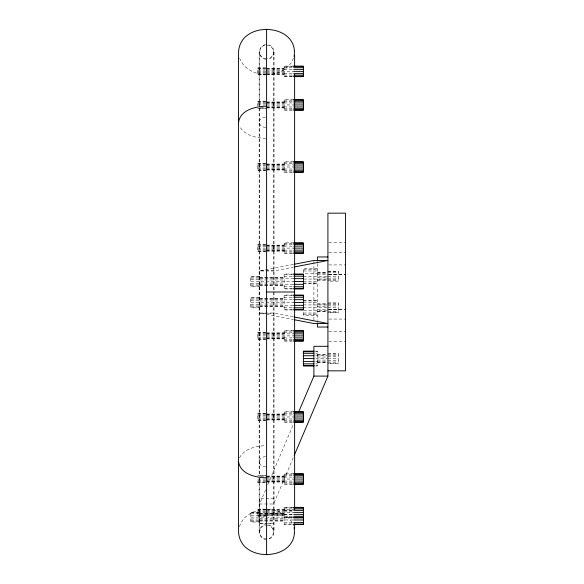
<?xml version="1.0" encoding="UTF-8"?>
<svg xmlns="http://www.w3.org/2000/svg" width="584" height="584" viewBox="0 0 584 584"><rect width="100%" height="100%" fill="white"/><g stroke="black" fill="none" stroke-linecap="round" stroke-linejoin="round"><path stroke-width="0.44" stroke-dasharray="2.92 2.19" d="M259.15 105.397L259.15 51.976C259.165 47.99 262.61 44.545 266.596 44.53M266.596 539.47C257.537 539.857 256.77 525.125 265.829 524.702M259.588 107.222L259.588 51.976L260.53 48.472L263.092 45.91L265.72 45.202M266.596 44.968L270.1 45.91L272.662 48.472L273.604 51.976L272.662 55.48L270.1 58.042L267.472 58.75M266.596 539.032L263.092 538.09L260.53 535.528L259.588 532.024L260.53 528.52L263.092 525.958L265.72 525.25M273.604 51.976L273.604 532.024L272.662 535.528L270.1 538.09L267.472 538.798M293.453 58.13C289.919 68.481 278.626 74.307 268.158 74.628M239.418 526.724C242.856 515.322 255.317 509.248 266.596 509.248M265.625 489.779L259.588 503.992L273.604 503.992L293.482 457.177M267.749 484.764L293.314 424.583M239.498 457.827C244.353 448.512 256.164 446.023 265.815 445.665M293.423 264.428L259.588 270.976L273.604 270.976L293.19 267.187M293.752 66.109L284.116 66.109L284.116 76.621L293.752 76.621M284.116 66.51L293.752 66.51M284.116 67.649L293.752 67.649M265.72 67.861L257.836 67.861L257.836 74.869L265.72 74.869M257.836 68.131L265.72 68.131M266.596 68.386L284.116 68.386M266.596 68.613L284.116 68.613M257.836 68.89L265.72 68.89M266.596 69.262L284.116 69.262M284.116 69.357L293.752 69.357M257.836 70.022L265.72 70.022M266.596 70.226L284.116 70.226M257.836 71.365L265.72 71.365M266.596 71.365L293.752 71.365M266.596 72.504L284.116 72.504M257.836 72.708L265.72 72.708M284.116 73.38L293.752 73.38M266.596 73.475L284.116 73.475M257.836 73.847L265.72 73.847M266.596 74.117L284.116 74.117M266.596 74.343L284.116 74.343M257.836 74.606L265.72 74.606M284.116 75.081L293.752 75.081M284.116 76.219L293.752 76.219M293.752 99.696L284.116 99.696L284.116 110.208L293.752 110.208M284.116 100.098L293.752 100.098M284.116 101.236L293.752 101.236M265.72 101.448L257.836 101.448L257.836 106.295M257.836 101.718L265.72 101.718M266.596 101.974L284.116 101.974M266.596 102.2L284.116 102.2M257.836 102.477L265.72 102.477M266.596 102.85L284.116 102.85M284.116 102.945L293.752 102.945M257.836 103.616L265.72 103.616M266.596 103.813L284.116 103.813M257.836 104.952L265.72 104.952M266.596 104.952L293.752 104.952M266.596 106.098L284.116 106.098M284.116 106.967L293.752 106.967M266.596 107.062L284.116 107.062M260.464 107.434L265.72 107.434M266.596 107.704L284.116 107.704M266.596 107.93L284.116 107.93M265.72 108.193L257.836 108.193L265.72 108.456M284.116 108.675L293.752 108.675M284.116 109.814L293.752 109.814M293.752 161.768L284.116 161.768L284.116 172.28L293.752 172.28M284.116 162.162L293.752 162.162M284.116 163.301L293.752 163.301M265.72 163.52L257.836 163.52L257.836 170.528L265.72 170.528M257.836 163.783L265.72 163.783M266.596 164.046L284.116 164.046M266.596 164.272L284.116 164.272M257.836 164.542L265.72 164.542M266.596 164.914L293.752 165.009M257.836 165.681L265.72 165.681M266.596 165.878L284.116 165.878M257.836 167.024L265.72 167.024M266.596 167.024L293.752 167.024M266.596 168.163L284.116 168.163M257.836 168.36L265.72 168.36M284.116 169.031L293.752 169.031M266.596 169.126L284.116 169.126M257.836 169.499L265.72 169.499M266.596 169.769L284.116 169.769M266.596 170.002L284.116 170.002M257.836 170.258L265.72 170.258M284.116 170.74L293.752 170.74M284.116 171.878L293.752 171.878M328.792 242.681L345.436 242.681M293.752 242.856L284.116 242.856L284.116 253.368L293.752 253.368M284.116 243.258L293.752 243.258M284.116 244.397L293.752 244.397M265.72 244.608L257.836 244.608L257.836 251.616L265.72 251.616M257.836 244.878L265.72 244.878M266.596 245.134L284.116 245.134M266.596 245.36L284.116 245.36M257.836 245.638L265.72 245.638M266.596 246.01L284.116 246.01M284.116 246.105L293.752 246.105M257.836 246.769L265.72 246.769M266.596 246.974L284.116 246.974M257.836 248.112L265.72 248.112M266.596 248.112L293.752 248.112M266.596 249.251L284.116 249.251M257.836 249.456L265.72 249.456M284.116 250.127L293.752 250.127M266.596 250.222L284.116 250.222M257.836 250.594L265.72 250.594M266.596 250.864L284.116 250.864M266.596 251.091L284.116 251.091M257.836 251.354L265.72 251.354M284.116 251.828L293.752 251.828M328.792 252.317L345.436 252.317M284.116 252.967L293.752 252.967M328.792 264.932L345.436 264.932M317.404 268.786L303.388 268.786L303.388 273.385L317.404 273.385M303.388 269.355L317.404 269.355M273.954 270.626L259.238 270.626L259.238 313.374L273.954 313.374M303.388 270.969L317.404 270.969M327.916 271.326L338.428 271.326L338.428 281.138L327.916 281.138M327.916 271.699L338.428 271.699M317.404 272.29L327.04 272.29M317.404 272.589L327.04 272.589M327.916 272.764L338.428 272.764M317.404 273.443L327.04 273.443M293.752 274.042L284.116 274.042L284.116 288.934L293.752 288.934M327.916 274.356L338.428 274.356M328.792 274.48L345.436 274.48M284.116 274.611L293.752 274.611M328.792 274.568L345.436 274.568M317.404 274.721L327.04 274.721M284.116 276.225L293.752 276.225M303.388 276.232L327.04 276.232M327.916 276.232L338.428 276.232M259.588 276.582L250.828 276.582L250.828 286.394L259.588 286.394M250.828 276.955L259.588 276.955M259.588 277.546L284.116 277.546M317.404 277.743L327.04 277.743M259.588 277.845L284.116 277.845M250.828 278.021L259.588 278.021M327.916 278.108L338.428 278.108M293.752 278.641L259.588 278.699M327.04 279.021L303.388 279.079M250.828 279.612L259.588 279.612M327.916 279.7L338.428 279.7M317.404 279.875L327.04 279.875M259.588 279.977L284.116 279.977M317.404 280.174L327.04 280.174M327.916 280.765L338.428 280.765M250.828 281.488L293.752 281.488M303.388 281.495L317.404 281.495M259.588 282.999L284.116 282.999M303.388 283.109L317.404 283.109M250.828 283.364L259.588 283.364M303.388 283.678L317.404 283.678M259.588 284.277L293.752 284.335M250.828 284.956L259.588 284.956M259.588 285.131L284.116 285.131M259.588 285.43L284.116 285.43M250.828 286.021L259.588 286.021M284.116 286.751L293.752 286.751M284.116 288.365L293.752 288.365M293.752 295.066L284.116 295.066L284.116 309.958L293.752 309.958M284.116 295.635L293.752 295.635M284.116 297.249L293.752 297.249M259.588 297.606L250.828 297.606L250.828 307.418L259.588 307.418M250.828 297.979L259.588 297.979M259.588 298.57L284.116 298.57M259.588 298.869L284.116 298.869M250.828 299.044L259.588 299.044M284.116 299.665L293.752 299.665M259.588 299.723L284.116 299.723M303.388 300.322L317.404 300.322M250.828 300.636L259.588 300.636M303.388 300.891L317.404 300.891M259.588 301.001L284.116 301.001M303.388 302.505L317.404 302.505M250.828 302.512L293.752 302.512M327.916 302.862L338.428 302.862L338.428 312.674L327.916 312.674M327.916 303.235L338.428 303.235M317.404 303.826L327.04 303.826M259.588 304.023L284.116 304.023M317.404 304.125L327.04 304.125M327.916 304.3L338.428 304.3M250.828 304.388L259.588 304.388M303.388 304.921L327.04 304.979M259.588 305.301L293.752 305.359M327.916 305.892L338.428 305.892M250.828 305.979L259.588 305.979M259.588 306.155L284.116 306.155M317.404 306.257L327.04 306.257M259.588 306.454L284.116 306.454M250.828 307.045L259.588 307.045M284.116 307.775L293.752 307.775M303.388 307.768L327.04 307.768M327.916 307.768L338.428 307.768M317.404 309.279L327.04 309.279M284.116 309.389L293.752 309.389M328.792 309.432L345.436 309.432M328.792 309.52L344.56 309.52M327.916 309.644L338.428 309.644M327.04 310.557L303.388 310.615L303.388 315.214L317.404 315.214M327.916 311.236L338.428 311.236M317.404 311.411L327.04 311.411M317.404 311.71L327.04 311.71M327.916 312.301L338.428 312.301M303.388 313.031L317.404 313.031M303.388 314.645L317.404 314.645M328.792 319.068L345.436 319.068M293.752 330.632L284.116 330.632L284.116 341.144L293.752 341.144M284.116 331.033L293.752 331.033M328.792 331.683L345.436 331.683M284.116 332.172L293.752 332.172M265.72 332.384L257.836 332.384L257.836 339.392L265.72 339.392M257.836 332.646L265.72 332.646M266.596 332.909L284.116 332.909M266.596 333.136L284.116 333.136M257.836 333.406L265.72 333.406M266.596 333.778L293.752 333.873M257.836 334.544L265.72 334.544M266.596 334.749L284.116 334.749M257.836 335.888L265.72 335.888M266.596 335.888L293.752 335.888M266.596 337.026L284.116 337.026M257.836 337.231L265.72 337.231M284.116 337.895L293.752 337.895M266.596 337.99L284.116 337.99M257.836 338.362L265.72 338.362M266.596 338.64L284.116 338.64M266.596 338.866L284.116 338.866M257.836 339.122L265.72 339.122M284.116 339.603L293.752 339.603M284.116 340.742L293.752 340.742M328.792 341.319L345.436 341.319M315.652 351.13L317.404 351.13L317.404 366.022L315.652 366.022M315.652 351.699L317.404 351.699M315.652 353.313L317.404 353.313M327.916 353.67L338.428 353.67L338.428 363.482L327.916 363.482M327.916 354.043L338.428 354.043M317.404 354.634L327.04 354.634M317.404 354.933L327.04 354.933M327.916 355.108L338.428 355.108M315.652 355.729L327.04 355.787M327.916 356.7L338.428 356.7M317.404 357.065L327.04 357.065M315.652 358.576L327.04 358.576M327.916 358.576L338.428 358.576M317.404 360.087L327.04 360.087M327.916 360.452L338.428 360.452M317.404 361.365L327.04 361.365M315.652 361.423L317.404 361.423M327.916 362.043L338.428 362.043M317.404 362.219L327.04 362.219M317.404 362.518L327.04 362.518M327.916 363.109L338.428 363.109M315.652 363.839L317.404 363.839M315.652 365.453L317.404 365.453M293.752 411.72L284.116 411.72L284.116 422.232L293.752 422.232M284.116 412.121L293.752 412.121M284.116 413.26L293.752 413.26M265.72 413.472L257.836 413.472L257.836 420.48L265.72 420.48M257.836 413.742L265.72 413.742M266.596 413.998L284.116 413.998M266.596 414.231L284.116 414.231M257.836 414.501L265.72 414.501M266.596 414.874L284.116 414.874M284.116 414.969L293.752 414.969M257.836 415.64L265.72 415.64M266.596 415.837L284.116 415.837M257.836 416.976L265.72 416.976M266.596 416.976L293.752 416.976M266.596 418.122L284.116 418.122M257.836 418.319L265.72 418.319M284.116 418.991L293.752 418.991M266.596 419.086L284.116 419.086M257.836 419.458L265.72 419.458M266.596 419.728L284.116 419.728M266.596 419.954L284.116 419.954M257.836 420.217L265.72 420.217M284.116 420.699L293.752 420.699M284.116 421.838L293.752 421.838M293.752 473.792L284.116 473.792L284.116 484.304L293.752 484.304M284.116 474.186L293.752 474.186M284.116 475.325L293.752 475.325M265.72 475.544L257.836 475.544L265.72 475.807M266.596 476.069L284.116 476.069M266.596 476.296L284.116 476.296M260.464 476.566L265.72 476.566M266.596 476.938L284.116 476.938M284.116 477.033L293.752 477.033M266.596 477.902L284.116 477.902M265.72 479.048L257.836 479.048L257.836 482.552L265.72 482.552M266.596 479.048L293.752 479.048M266.596 480.187L284.116 480.187M257.836 480.384L265.72 480.384M284.116 481.055L293.752 481.055M266.596 481.15L284.116 481.15M257.836 481.523L265.72 481.523M266.596 481.8L284.116 481.8M266.596 482.026L284.116 482.026M257.836 482.282L265.72 482.282M284.116 482.764L293.752 482.764M284.116 483.902L293.752 483.902M273.954 498.736L259.238 498.736L259.238 523.79L267.027 523.79M293.752 507.379L284.116 507.379L284.116 524.578L293.752 524.578M284.116 507.781L293.752 507.781M284.116 508.919L293.752 508.919M265.72 509.131L257.836 509.131L257.836 516.139L265.72 516.139M257.836 509.394L265.72 509.394M266.596 509.657L293.752 509.686M266.596 509.883L284.116 509.883M257.836 510.153L265.72 510.153M284.116 510.255L293.752 510.255M266.596 510.526L284.116 510.526M284.116 510.62L293.752 510.62M257.836 511.292L265.72 511.292M266.596 511.496L284.116 511.496M284.116 511.869L293.752 511.869M259.588 512.226L250.828 512.226L250.828 522.038L259.588 522.038M250.828 512.599L259.588 512.599M257.836 512.635L265.72 512.635M266.596 512.635L293.752 512.635M259.588 513.19L284.116 513.19M259.588 513.489L284.116 513.489M250.828 513.664L259.588 513.664M266.596 513.774L284.116 513.774M257.836 513.978L265.72 513.978M284.116 514.285L293.752 514.285M259.588 514.343L284.116 514.343M284.116 514.643L293.752 514.643M266.596 514.738L284.116 514.738M257.836 515.11L265.72 515.11M250.828 515.256L259.588 515.256M266.596 515.387L284.116 515.387M259.588 515.621L284.116 515.614M257.836 515.869L265.72 515.869M284.116 516.351L293.752 516.351M250.828 517.132L293.752 517.132M284.116 517.49L293.752 517.49M284.116 517.891L293.752 517.891M259.588 518.643L284.116 518.643M250.828 519.008L259.588 519.008M259.588 519.921L293.752 519.979M250.828 520.599L259.588 520.599M259.588 520.775L284.116 520.775M259.588 521.074L284.116 521.074M250.828 521.665L259.588 521.665M284.116 522.395L293.752 522.395M259.588 523.264L273.604 523.264M267.895 523.79L273.954 523.79M284.116 524.009L293.752 524.009M265.815 138.335C256.164 137.977 244.353 135.488 239.498 126.173M266.596 74.752C255.317 74.752 242.856 68.678 239.418 57.276M268.158 509.372C278.626 509.693 289.919 515.519 293.453 525.87M265.829 59.298C262.121 59.079 259.187 55.626 259.15 51.976M293.19 316.813L273.604 313.024L259.588 313.024L293.423 319.572M266.596 58.984L263.092 58.042L260.53 55.48L259.588 51.976M266.596 525.016L270.1 525.958L272.662 528.52L273.604 532.024M317.404 263.545L317.404 320.455M313.9 261.362L313.9 322.638M274.042 51.976L274.042 532.024M259.588 108.128L259.588 475.872M259.588 476.778L259.588 532.024M259.15 108.128L259.15 475.872M259.15 478.603L259.15 532.024M265.822 127.516A7.446 5.263 0 0 1 259.15 122.275A7.446 5.263 0 0 1 265.822 117.041M268.896 44.895A7.446 7.446 0 0 1 268.896 59.057M268.896 524.943A7.446 7.446 0 0 1 268.896 539.105M265.822 466.959A7.446 5.263 0 0 1 259.15 461.725A7.446 5.263 0 0 1 265.822 456.484"/><path stroke-width="0.88" d="M294.088 56.422C299.468 23.039 240.236 19.615 238.564 51.976L238.564 532.024C240.236 564.385 299.468 560.961 294.088 527.578M238.564 122.275C240.396 109.704 255.916 106.39 266.596 106.171M298.636 412.041L313.9 376.096L313.9 346.312L327.916 346.312M294.19 455.505L327.916 376.096L327.916 213.16L345.436 213.16L345.436 370.84L327.916 370.84M294.314 264.253L313.9 260.464L327.916 260.464L294.081 267.012M293.752 66.109L303.388 66.109L303.388 76.621L293.752 76.621M293.752 66.51L303.388 66.51M293.752 67.649L303.388 67.649M293.752 69.357L303.388 69.357M293.752 71.365L303.388 71.365M293.752 73.38L303.388 73.38M293.752 75.081L303.388 75.081M293.752 76.219L303.388 76.219M293.752 99.696L303.388 99.696L303.388 110.208L293.752 110.208M293.752 100.098L303.388 100.098M293.752 101.236L303.388 101.236M293.752 102.945L303.388 102.945M293.752 104.952L303.388 104.952M293.752 106.967L303.388 106.967M293.752 108.675L303.388 108.675M293.752 109.814L303.388 109.814M293.752 161.768L303.388 161.768L303.388 172.28L293.752 172.28M293.752 162.162L303.388 162.162M293.752 163.301L303.388 163.301M293.752 165.009L303.388 165.009M293.752 167.024L303.388 167.024M293.752 169.031L303.388 169.031M293.752 170.74L303.388 170.74M293.752 171.878L303.388 171.878M293.752 242.856L303.388 242.856L303.388 253.368L293.752 253.368M293.752 243.258L303.388 243.258M293.752 244.397L303.388 244.397M293.752 246.105L303.388 246.105M293.752 248.112L303.388 248.112M293.752 250.127L303.388 250.127M293.752 251.828L303.388 251.828M293.752 252.967L303.388 252.967M327.916 256.96L317.404 256.96L317.404 261.099M293.752 274.042L303.388 274.042L303.388 288.934L293.752 288.934M293.752 274.611L303.388 274.611M293.752 276.225L303.388 276.225M293.752 278.641L303.388 278.641M293.752 281.488L303.388 281.488M293.752 284.335L303.388 284.335M293.752 286.751L303.388 286.751M293.752 288.365L303.388 288.365M266.596 292L294.628 292M293.752 295.066L303.388 295.066L303.388 309.958L293.752 309.958M293.752 295.635L303.388 295.635M293.752 297.249L303.388 297.249M293.752 299.665L303.388 299.665M293.752 302.512L303.388 302.512M293.752 305.359L303.388 305.359M293.752 307.775L303.388 307.775M293.752 309.389L303.388 309.389M327.916 327.04L317.404 327.04L317.404 322.901M293.752 330.632L303.388 330.632L303.388 341.144L293.752 341.144M293.752 331.033L303.388 331.033M293.752 332.172L303.388 332.172M293.752 333.873L303.388 333.873M293.752 335.888L303.388 335.888M293.752 337.895L303.388 337.895M293.752 339.603L303.388 339.603M293.752 340.742L303.388 340.742M313.9 351.13L303.388 351.13L303.388 366.022L313.9 366.022M303.388 351.699L313.9 351.699M303.388 353.313L313.9 353.313M303.388 355.729L313.9 355.729M303.388 358.576L313.9 358.576M303.388 361.423L313.9 361.423M303.388 363.839L313.9 363.839M303.388 365.453L313.9 365.453M313.9 376.096L327.916 376.096M293.752 411.72L303.388 411.72L303.388 422.232L293.752 422.232M293.752 412.121L303.388 412.121M293.752 413.26L303.388 413.26M293.752 414.969L303.388 414.969M293.752 416.976L303.388 416.976M293.752 418.991L303.388 418.991M293.752 420.699L303.388 420.699M293.752 421.838L303.388 421.838M293.752 473.792L303.388 473.792L303.388 484.304L293.752 484.304M293.752 474.186L303.388 474.186M293.752 475.325L303.388 475.325M293.752 477.033L303.388 477.033M293.752 479.048L303.388 479.048M293.752 481.055L303.388 481.055M293.752 482.764L303.388 482.764M293.752 483.902L303.388 483.902M293.752 507.379L303.388 507.379L303.388 524.578L293.752 524.578M293.752 507.781L303.388 507.781M293.752 508.919L303.388 508.919M293.752 510.62L303.388 510.62M293.752 512.635L303.388 512.635M293.752 514.643L303.388 514.643M293.752 516.351L303.388 516.351M293.752 517.49L303.388 517.49M293.752 517.891L303.388 517.891M293.752 519.979L303.388 519.979M293.752 522.395L303.388 522.395M293.752 524.009L303.388 524.009M266.596 477.829C255.916 477.61 240.396 474.296 238.564 461.725M294.081 316.988L327.916 323.536L313.9 323.536L294.314 319.747M294.628 55.626L294.628 66.452M294.628 74.467L294.628 509.533M294.628 523.848L294.628 528.374M266.596 29.2L266.596 554.8"/></g></svg>
